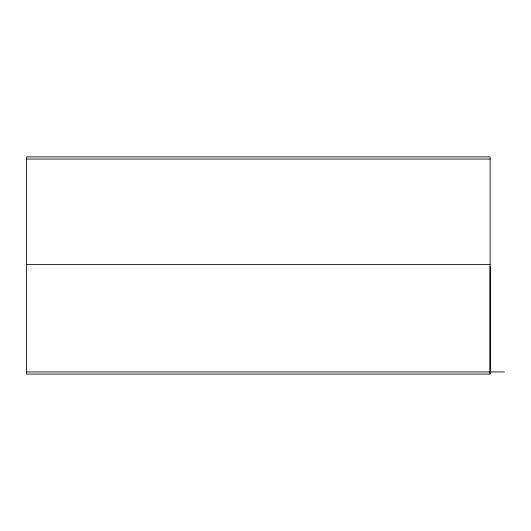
<?xml version="1.0" encoding="UTF-8"?>
<svg xmlns="http://www.w3.org/2000/svg" width="531" height="531" viewBox="0 0 531 531"><rect width="100%" height="100%" fill="white"/><g stroke="black" fill="none" stroke-linecap="round" stroke-linejoin="round"><path stroke-width="0.8" d="M490.113 374.103L490.113 156.897L26.55 156.897L26.55 374.103L490.113 374.103L490.113 266.575M26.55 159.048L490.113 159.048M26.55 264.425L490.113 264.425M26.55 371.952L504.45 371.952"/></g></svg>
